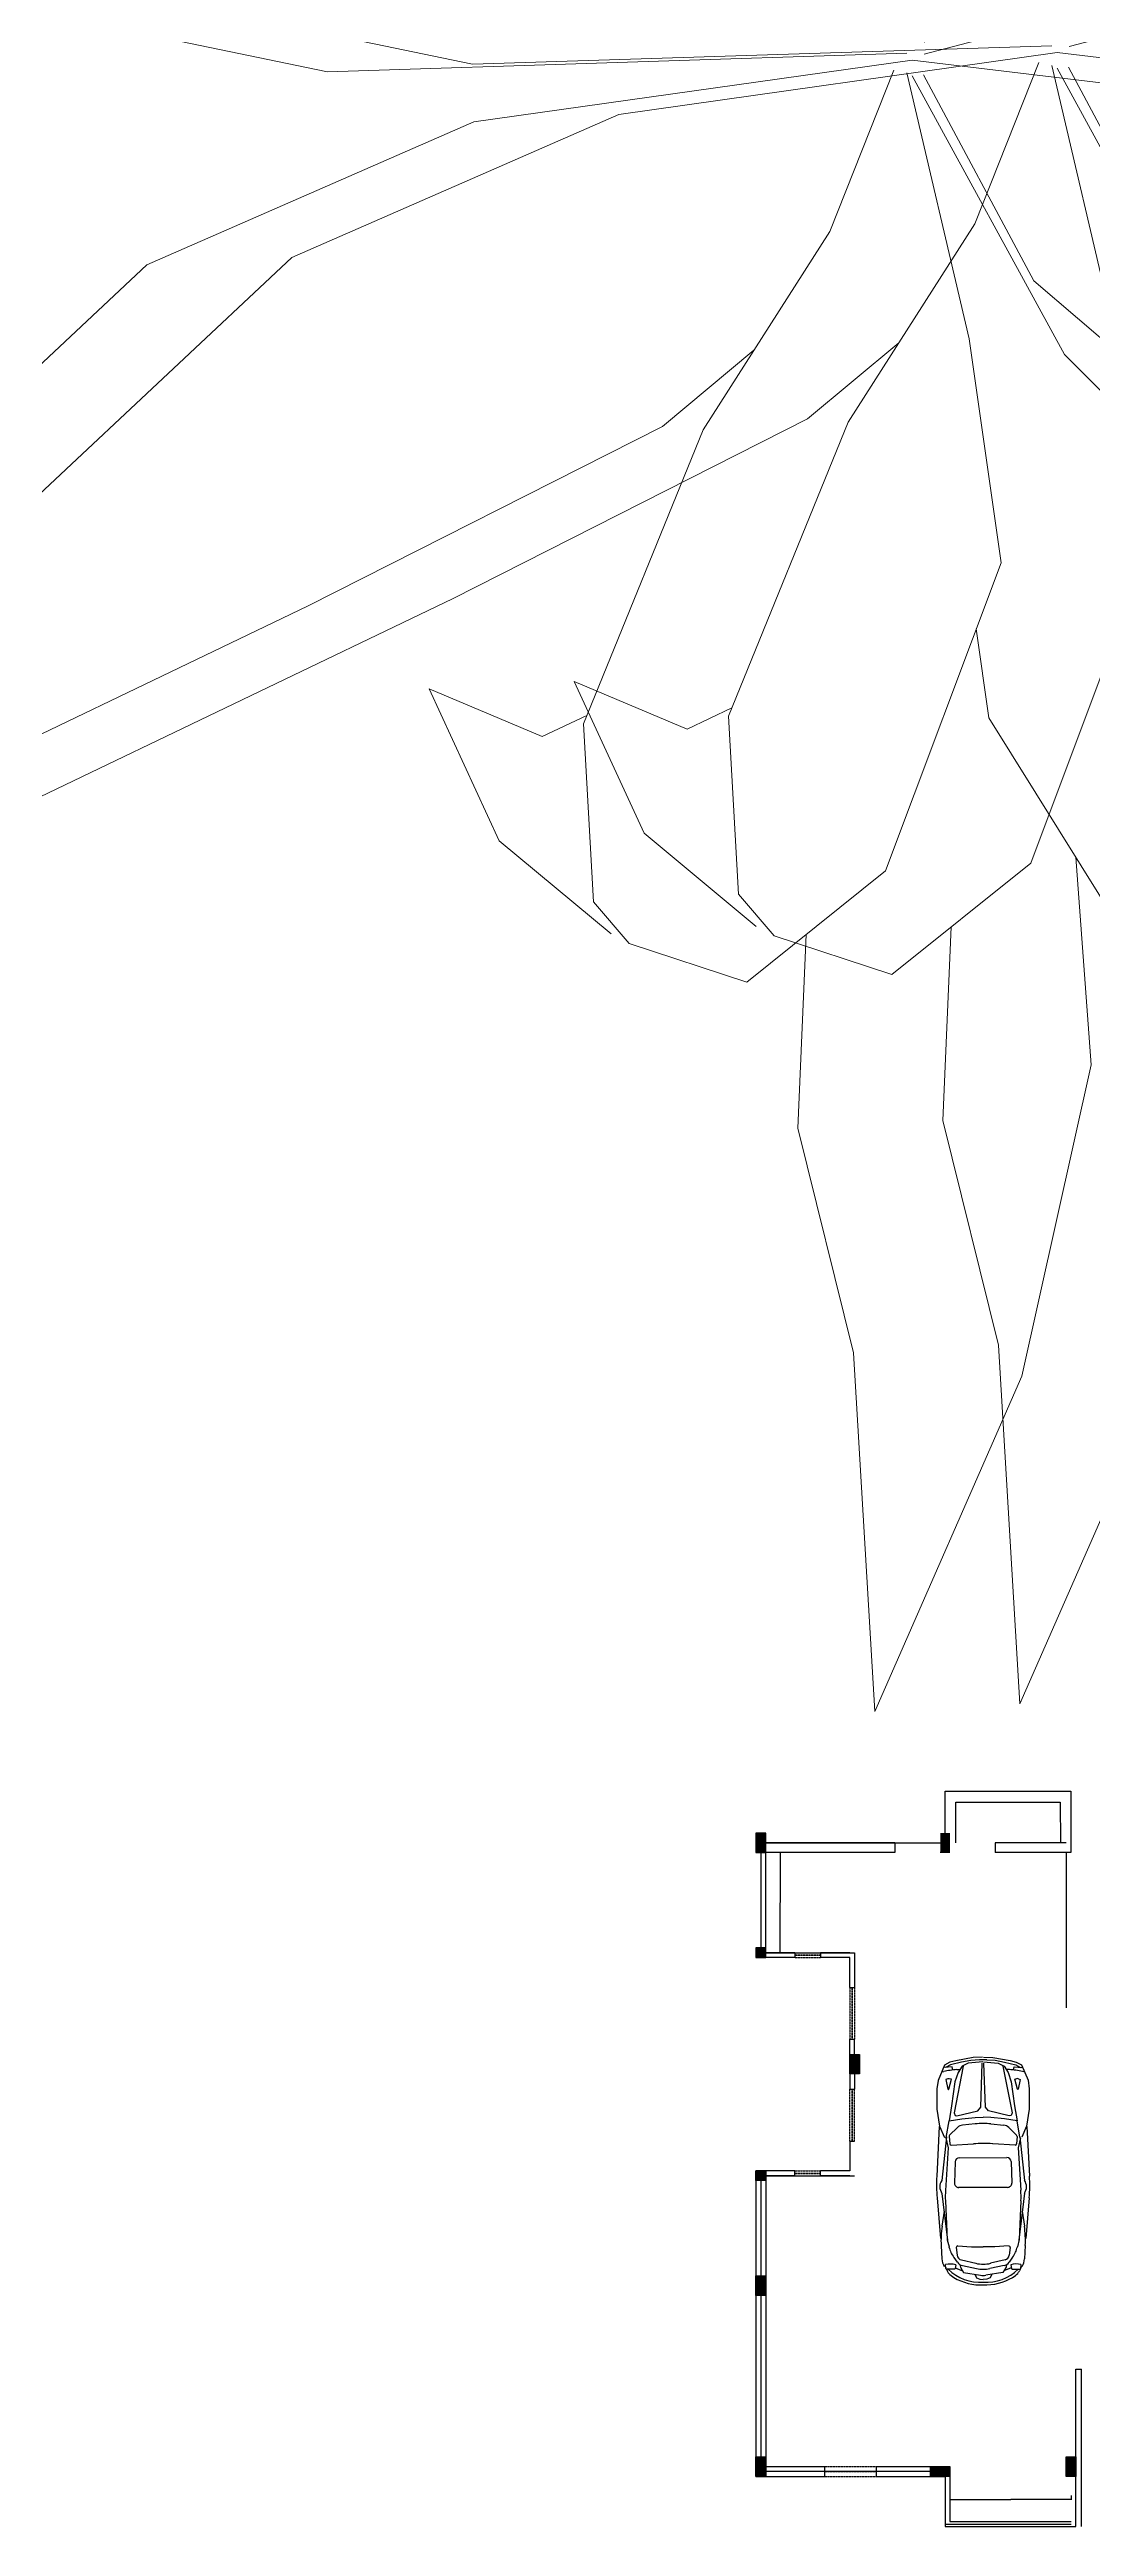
# Model space of a CAD drawing. Header units: metres. Extents: x -2370498 to 1228044, y -644254 to 236701.
# Drawn here: x -77258 to -76290, y 19180 to 21479 of the extents above; entities that cross this region are included whole.
import ezdxf

# ---------------------------------------------------------------- set-up
doc = ezdxf.new("R2010")
doc.units = ezdxf.units.M
doc.header["$MEASUREMENT"] = 0
doc.linetypes.add('HIDDEN2', pattern=[0.1875, 0.125, -0.0625])
for name, color, linetype in [('Beam', 6, 'Continuous'), ('cad-block.com', 7, 'Continuous'), ('column', 156, 'Continuous'), ('dim', 192, 'Continuous'), ('Door', 3, 'Continuous'), ('window', 5, 'HIDDEN2')]:
    doc.layers.add(name, color=color, linetype=linetype)
doc.layers.add('fl', color=7, linetype='Continuous', lineweight=9, true_color=0xa3d166)
doc.layers.add('Wall', color=7, linetype='Continuous', lineweight=30)
doc.styles.get("Standard").update_dxf_attribs({"font": 'arial.ttf'})
doc.dimstyles.get("Standard").update_dxf_attribs({"dimtxt": 0.18, "dimasz": 0.18, "dimexe": 0.18, "dimexo": 0.0625, "dimgap": 0.09, "dimtad": 0, "dimtih": 1, "dimtoh": 1, "dimdec": 1, "dimzin": 0, "dimdsep": 46, "dimlunit": 4, "dimtxsty": 'Standard', "dimcen": 0.09, "dimadec": 0, "dimazin": 0, "dimtfac": 1, "dimtdec": 1, "dimtofl": 0, "dimtmove": 0, "dimatfit": 3, "dimfxl": 1, "dimtolj": 1, "dimtzin": 0, "dimarcsym": 0})

# ---------------------------------------------------------------- blocks, each defined once
blk = doc.blocks.new('*D80')
at = {"layer": 'Defpoints', "color": 0, "transparency": 16777216}
for p in [(-76577.9, 19805.9), (-76579.7, 19712.9), (-76577.9, 19712.9)]:
    blk.add_point(p, dxfattribs=at)
at = {"layer": 'dim', "color": 0, "lineweight": -2, "transparency": 16777216}
for p, q in [((-76578, 19805.9), (-76579.8, 19805.9)), ((-76579.7, 19805.7), (-76579.7, 19759.6)), ((-76579.7, 19713.1), (-76579.7, 19759.2)), ((-76578, 19712.9), (-76579.8, 19712.9))]:
    blk.add_line(p, q, dxfattribs=at)
at = {"layer": 'dim', "color": 0, "transparency": 16777216}
for points in [[(-76579.7, 19805.7), (-76579.6, 19805.7), (-76579.7, 19805.9)], [(-76579.7, 19713.1), (-76579.6, 19713.1), (-76579.7, 19712.9)]]:
    blk.add_solid(points, dxfattribs=at)
at = {"layer": 'dim', "color": 0, "transparency": 16777216, "insert": (-76579.7, 19759.4), "char_height": 0.18, "attachment_point": 5}
blk.add_mtext('\\A1;7\'-9"', dxfattribs=at)
blk = doc.blocks.new('*D81')
at = {"layer": 'Defpoints', "color": 0, "transparency": 16777216}
for p in [(-76422.2, 19209.1), (-76309.7, 19209.1), (-76309.7, 19205.3)]:
    blk.add_point(p, dxfattribs=at)
at = {"layer": 'dim', "color": 0, "lineweight": -2, "transparency": 16777216}
for p, q in [((-76422.2, 19209.1), (-76422.2, 19205.2)), ((-76422, 19205.3), (-76366.3, 19205.3)), ((-76309.8, 19205.3), (-76365.5, 19205.3)), ((-76309.7, 19209.1), (-76309.7, 19205.2))]:
    blk.add_line(p, q, dxfattribs=at)
at = {"layer": 'dim', "color": 0, "transparency": 16777216}
for points in [[(-76422, 19205.4), (-76422, 19205.3), (-76422.2, 19205.3)], [(-76309.8, 19205.4), (-76309.8, 19205.3), (-76309.7, 19205.3)]]:
    blk.add_solid(points, dxfattribs=at)
at = {"layer": 'dim', "color": 0, "transparency": 16777216, "insert": (-76365.9, 19205.3), "char_height": 0.18, "attachment_point": 5}
blk.add_mtext('\\A1;9\'-4{\\H1x;\\S1/2;}"', dxfattribs=at)
blk = doc.blocks.new('A$C7FB7262A')
for p, q in [((79, 1072), (119, 1249)), ((119, 1249), (163, 1324)), ((153, 1223), (163, 1346)), ((201, 1212), (153, 1223)), ((232, 1380), (226, 1354)), ((346, 1234), (338, 1266)), ((340, 1291), (351, 1320)), ((502, 1276), (346, 1234)), ((351, 1320), (502, 1288)), ((1264, 1316), (1002, 1272)), ((1091, 1427), (1877, 1468)), ((1109, 1139), (1232, 1264)), ((1249, 1270), (1366, 1262)), ((1258, 1313), (1946, 1388)), ((1274, 1324), (1431, 1288)), ((1386, 1239), (1366, 886)), ((1431, 1288), (2099, 1330)), ((1648, 1176), (1987, 1187)), ((2148, 1387), (2888, 1299)), ((2219, 1463), (2861, 1411)), ((2265, 1332), (2879, 1306)), ((2431, 1351), (2665, 1386)), ((2879, 1306), (2993, 1276)), ((2974, 1400), (3182, 1389)), ((3158, 1199), (3236, 1145)), ((3333, 1329), (3272, 1333)), ((3275, 1171), (3334, 1181)), ((3297, 1338), (3325, 1327)), ((3325, 1180), (3373, 1062)), ((3343, 1191), (3343, 1318)), ((3346, 1318), (3372, 1307)), ((42, 791), (49, 926)), ((49, 926), (79, 1072)), ((195, 1149), (192, 1106)), ((1053, 857), (1072, 1060)), ((1586, 359), (1585, 1111)), ((2054, 1122), (2055, 349)), ((2978, 1138), (2990, 920)), ((2990, 920), (2990, 738)), ((3003, 1161), (3125, 1147)), ((3200, 1081), (3252, 854)), ((3273, 1105), (3315, 1097)), ((3288, 1065), (3335, 842)), ((3315, 1097), (3396, 1048)), ((3396, 1048), (3440, 779)), ((3426, 870), (3482, 846)), ((3482, 846), (3503, 793)), ((3503, 793), (3506, 737)), ((42, 676), (50, 541)), ((50, 541), (80, 395)), ((80, 395), (120, 219)), ((1053, 611), (1073, 409)), ((1387, 231), (1367, 584)), ((2979, 334), (2991, 553)), ((2991, 553), (2990, 735)), ((3200, 393), (3253, 619)), ((3289, 408), (3335, 631)), ((3315, 376), (3396, 425)), ((3326, 293), (3374, 412)), ((3396, 425), (3440, 695)), ((3426, 604), (3482, 628)), ((3482, 628), (3503, 681)), ((3503, 681), (3506, 737)), ((120, 219), (164, 143)), ((202, 255), (154, 245)), ((154, 245), (164, 121)), ((196, 319), (193, 361)), ((233, 87), (227, 114)), ((347, 234), (339, 201)), ((341, 177), (352, 148)), ((503, 192), (347, 234)), ((352, 148), (503, 180)), ((1265, 153), (1003, 197)), ((1092, 42), (1878, 3)), ((1110, 330), (1233, 205)), ((1250, 199), (1367, 208)), ((1259, 156), (1947, 83)), ((1275, 146), (1432, 182)), ((1432, 182), (2101, 141)), ((1649, 294), (1988, 284)), ((2149, 84), (2889, 174)), ((2220, 8), (2863, 61)), ((2266, 139), (2880, 167)), ((2432, 120), (2667, 86)), ((2880, 167), (2994, 197)), ((2975, 73), (3183, 84)), ((3003, 312), (3126, 326)), ((3159, 274), (3236, 328)), ((3334, 145), (3273, 141)), ((3274, 368), (3315, 376)), ((3276, 303), (3335, 293)), ((3298, 135), (3326, 146)), ((3344, 282), (3344, 156)), ((3347, 156), (3373, 166))]:
    blk.add_line(p, q)
for points in [[(0, 742), (5, 889), (54, 1162), (79, 1256), (123, 1343), (365, 1444), (499, 1463), (820, 1463), (1086, 1422), (1264, 1346)], [(71, 739), (95, 971), (140, 1065), (239, 1128), (389, 1178), (768, 1232), (1002, 1272), (970, 1070), (953, 859), (946, 734)], [(143, 1047), (878, 1192), (919, 1177), (926, 1147), (846, 820), (788, 772), (92, 747)], [(0, 725), (5, 578), (55, 305), (80, 211), (124, 125), (367, 24), (500, 5), (821, 6), (1088, 47), (1265, 123)], [(71, 728), (95, 497), (141, 402), (239, 339), (390, 290), (769, 237), (1003, 197), (970, 399), (954, 610), (946, 734)], [(144, 420), (879, 277), (920, 292), (927, 322), (847, 649), (788, 697), (92, 721)]]:
    blk.add_lwpolyline(points)
for centre, radius, start, end in [((1491, 1060), 1299, 166.9166, 176.0811), ((381, 1276), 43.3, 159.9787, 192.5384), ((500, 1282), 6.5, 284.96, 78.1125), ((1248, 1249), 21.7, 85.7151, 135.3046), ((1365, 1240), 21.7, 356.7256, 85.7151), ((1650, 1111), 65, 91.8201, 179.9989), ((2010, -1127), 2598, 85.3952, 92.9452), ((2046, 1243), 176, 54.6492, 124.7769), ((1989, 1122), 65, 359.9245, 91.8201), ((2198, -226), 1559, 87.5491, 93.6237), ((2892, -157), 1559, 86.9998, 98.3676), ((2861, 773), 520, 55.07, 75.2551), ((3170, 1147), 242, 57.3299, 87.1824), ((3573, 1258), 310, 166.0961, 196.3535), ((3332, 1318), 10.8, 0, 86.3304), ((3332, 1191), 10.8, 279.6077, 0), ((2831, 784), 722, 356.2451, 44.5195), ((3321, 1187), 130, 46.3836, 67.2014), ((3155, 1013), 371, 30.4577, 46.3836), ((2731, 764), 863, 358.0694, 30.4577), ((1080, 735), 1039, 176.8942, 183.2188), ((2346, 736), 1299, 174.6214, 185.4916), ((1201, 1048), 130, 135.3046, 174.6214), ((3960, 737), 2598, 176.7256, 183.3874), ((3000, 1140), 21.7, 83.376, 183.115), ((3115, 1061), 86.6, 13.1226, 83.376), ((3161, 1038), 130, 11.7694, 55.07), ((2746, 736), 520, 346.9903, 13.1226), ((2826, 736), 520, 348.3436, 11.7694), ((1202, 421), 130, 185.4916, 224.8083), ((3116, 412), 86.6, 276.737, 346.9903), ((3162, 435), 130, 305.0429, 348.3436), ((2831, 688), 722, 315.5935, 3.8679), ((3184, 737), 260, 350.7246, 9.3883), ((2732, 709), 863, 329.6553, 2.0435), ((1492, 410), 1299, 184.0319, 193.1964), ((382, 192), 43.3, 167.5746, 200.1342), ((502, 186), 6.5, 282.0005, 75.153), ((1249, 220), 21.7, 224.8083, 274.3979), ((1366, 229), 21.7, 274.3979, 3.3874), ((1651, 359), 65, 180.1141, 268.2929), ((2006, 2598), 2598, 267.1678, 274.7177), ((2047, 228), 176, 235.336, 305.4638), ((1990, 349), 65, 268.2929, 0.1885), ((2196, 1697), 1559, 266.4893, 272.5638), ((2890, 1629), 1559, 261.7454, 273.1132), ((3001, 333), 21.7, 176.9979, 276.737), ((2861, 699), 520, 284.8579, 305.0429), ((3171, 326), 242, 272.9306, 302.783), ((3574, 216), 310, 163.7595, 194.0169), ((3333, 156), 10.8, 273.7825, 0.113), ((3333, 282), 10.8, 0.113, 80.5053), ((3322, 286), 130, 292.9116, 313.7293), ((3155, 460), 371, 313.7293, 329.6553)]:
    blk.add_arc(centre, radius, start, end)
blk = doc.blocks.new('FLOR 2')
for points in [[(214.40429, 128.29823), (214.39065, 128.36875), (214.39534, 128.42646), (214.42919, 128.50179), (214.43024, 128.53332), (214.44143, 128.54177), (214.45899, 128.536), (214.48661, 128.53049), (214.465, 128.49514), (214.45618, 128.41967), (214.44731, 128.35587), (214.44047, 128.33781)], [(214.40297, 128.29867), (214.37523, 128.38852), (214.32615, 128.47126), (214.27665, 128.52709), (214.29442, 128.43525), (214.34091, 128.36179), (214.39134, 128.31417), (214.40115, 128.29809)], [(214.52248, 128.39052), (214.50226, 128.40278), (214.4753, 128.4055), (214.48857, 128.39069), (214.48766, 128.38271)], [(214.40598, 128.29973), (214.45008, 128.30421), (214.48613, 128.31112), (214.52726, 128.34506), (214.53702, 128.37224), (214.52488, 128.38825), (214.51661, 128.39151), (214.48877, 128.38368), (214.44997, 128.3498), (214.42626, 128.31988), (214.40485, 128.30155)], [(214.53524, 128.31515), (214.56789, 128.32378), (214.61199, 128.35081), (214.65571, 128.39107), (214.59953, 128.37544), (214.56213, 128.37214), (214.53285, 128.36062)], [(214.40669, 128.29906), (214.45748, 128.2904), (214.48237, 128.27827), (214.49298, 128.27507), (214.53883, 128.2659), (214.57962, 128.27061), (214.66894, 128.29545), (214.58571, 128.30352), (214.50923, 128.32115), (214.49495, 128.3184)], [(214.40429, 128.29823), (214.43653, 128.23164), (214.48032, 128.18468), (214.55385, 128.14709), (214.5744, 128.12314), (214.58842, 128.12355), (214.5985, 128.13905), (214.6166, 128.16063), (214.57763, 128.17468), (214.52353, 128.22804), (214.47669, 128.27226), (214.4446, 128.29119), (214.40716, 128.29727)], [(214.40401, 128.29607), (214.40885, 128.23168), (214.40374, 128.16372), (214.39023, 128.10369), (214.37686, 128.07992), (214.36171, 128.0783), (214.35931, 128.08057), (214.33968, 128.07181), (214.3471, 128.09892), (214.35894, 128.13551), (214.3637, 128.17423), (214.36239, 128.22096), (214.38635, 128.27047), (214.39333, 128.285), (214.40216, 128.2954)]]:
    blk.add_lwpolyline(points)

msp = doc.modelspace()

# ---------------------------------------------------------------- hatches: boundary and pattern name
at = {"layer": 'column'}
h = msp.add_hatch(color=256, dxfattribs=at)
h.dxf.hatch_style = 1
h.paths.add_polyline_path([(-76593.15216, 19805.89413), (-76602.15216, 19805.89413), (-76602.15216, 19823.89413), (-76593.15216, 19823.89413)])
h = msp.add_hatch(color=256, dxfattribs=at)
h.dxf.hatch_style = 1
h.paths.add_polyline_path([(-76422.15216, 19805.89413), (-76431.15216, 19805.89413), (-76431.15216, 19823.89413), (-76422.15216, 19823.89413)])
h = msp.add_hatch(color=256, dxfattribs=at)
h.dxf.hatch_style = 1
h.paths.add_polyline_path([(-76593.15216, 19708.39413), (-76602.15216, 19708.39413), (-76602.15216, 19717.39413), (-76593.15216, 19717.39413)])
h = msp.add_hatch(color=256, dxfattribs=at)
h.dxf.hatch_style = 1
h.paths.add_polyline_path([(-76515.15216, 19600.39413), (-76506.15216, 19600.39413), (-76506.15216, 19618.39413), (-76515.15216, 19618.39413)])
h = msp.add_hatch(color=256, dxfattribs=at)
h.dxf.hatch_style = 1
h.paths.add_polyline_path([(-76593.15216, 19510.39413), (-76602.15216, 19510.39413), (-76602.15216, 19501.39413), (-76593.15216, 19501.39413)])
h = msp.add_hatch(color=256, dxfattribs=at)
h.dxf.hatch_style = 1
h.paths.add_polyline_path([(-76593.15216, 19412.89413), (-76602.15216, 19412.89413), (-76602.15216, 19394.89413), (-76593.15216, 19394.89413)])
h = msp.add_hatch(color=256, dxfattribs=at)
h.dxf.hatch_style = 1
h.paths.add_polyline_path([(-76593.15216, 19244.89413), (-76602.15216, 19244.89413), (-76602.15216, 19226.89413), (-76593.15216, 19226.89413)])
h = msp.add_hatch(color=256, dxfattribs=at)
h.dxf.hatch_style = 1
h.paths.add_polyline_path([(-76305.15216, 19244.89413), (-76314.15216, 19244.89413), (-76314.15216, 19226.89413), (-76305.15216, 19226.89413)])
h = msp.add_hatch(color=256, dxfattribs=at)
h.dxf.hatch_style = 1
h.paths.add_polyline_path([(-76440.15216, 19235.89413), (-76440.15216, 19226.89413), (-76422.15216, 19226.89413), (-76422.15216, 19235.89413)])

# ---------------------------------------------------------------- linework, layer by layer
for p, q in [((-76426.65216, 19814.89413), (-76426.65216, 19862.78656)), ((-76426.65216, 19862.78656), (-76309.85363, 19862.78656)), ((-76416.65216, 19814.89413), (-76416.65216, 19852.78656)), ((-76416.65216, 19852.78656), (-76319.81165, 19852.78656)), ((-76319.81165, 19852.78656), (-76319.65207, 19814.85206))]:
    msp.add_line(p, q)
at = {"layer": 'Beam'}
for p, q in [((-76597.65216, 19814.89413), (-76597.65216, 19712.89413)), ((-76597.65216, 19814.89413), (-76426.65216, 19814.89413)), ((-76597.65216, 19712.89413), (-76510.65216, 19712.89413)), ((-76597.65216, 19505.89413), (-76597.65216, 19403.89413)), ((-76597.65216, 19505.89413), (-76510.65216, 19505.89413)), ((-76597.65216, 19403.89413), (-76597.65216, 19231.39413)), ((-76426.65216, 19231.39413), (-76597.65216, 19231.39413)), ((-76426.65216, 19182.47809), (-76309.65216, 19182.47809))]:
    msp.add_line(p, q, dxfattribs=at)
at = {"layer": 'column'}
for points in [[(-76602.15216, 19805.89413), (-76593.15216, 19805.89413), (-76593.15216, 19823.89413), (-76602.15216, 19823.89413)], [(-76602.15216, 19708.39413), (-76593.15216, 19708.39413), (-76593.15216, 19717.39413), (-76602.15216, 19717.39413)], [(-76506.15216, 19600.39413), (-76515.15216, 19600.39413), (-76515.15216, 19618.39413), (-76506.15216, 19618.39413)], [(-76602.15216, 19510.39413), (-76593.15216, 19510.39413), (-76593.15216, 19501.39413), (-76602.15216, 19501.39413)], [(-76602.15216, 19412.89413), (-76593.15216, 19412.89413), (-76593.15216, 19394.89413), (-76602.15216, 19394.89413)], [(-76602.15216, 19244.89413), (-76593.15216, 19244.89413), (-76593.15216, 19226.89413), (-76602.15216, 19226.89413)], [(-76314.15216, 19244.89413), (-76305.15216, 19244.89413), (-76305.15216, 19226.89413), (-76314.15216, 19226.89413)], [(-76440.15216, 19226.89413), (-76440.15216, 19235.89413), (-76422.15216, 19235.89413), (-76422.15216, 19226.89413)]]:
    msp.add_lwpolyline(points, close=True, dxfattribs=at)
at = {"layer": 'Door'}
for p, q in [((-76309.85363, 19862.78656), (-76309.85363, 19805.89413)), ((-76309.85363, 19805.89413), (-76314.15216, 19805.89413)), ((-76510.65216, 19712.89413), (-76510.65216, 19680.64413)), ((-76305.15216, 19326.39574), (-76300.15216, 19326.39574)), ((-76300.15216, 19321.39574), (-76300.15216, 19326.39574)), ((-76300.15216, 19321.39574), (-76300.15216, 19321.39574))]:
    msp.add_line(p, q, dxfattribs=at)
at = {"layer": 'Wall'}
for p, q in [((-76473.15216, 19814.89413), (-76593.15216, 19814.89413)), ((-76510.65216, 19805.89413), (-76593.15216, 19805.89413)), ((-76593.15216, 19712.89413), (-76593.15216, 19805.89413)), ((-76510.65216, 19805.89413), (-76515.15216, 19805.89413)), ((-76473.15216, 19805.89413), (-76510.65216, 19805.89413)), ((-76473.15216, 19814.89413), (-76473.15216, 19805.89413)), ((-76422.15216, 19805.89413), (-76431.15216, 19805.89413)), ((-76422.15216, 19805.89413), (-76431.15216, 19805.89413)), ((-76380.15216, 19814.89413), (-76380.15216, 19805.89413)), ((-76314.15216, 19814.89413), (-76380.15216, 19814.89413)), ((-76314.15216, 19805.89413), (-76380.15216, 19805.89413)), ((-76314.15216, 19805.89413), (-76314.15216, 19661.89413)), ((-76566.15216, 19708.39413), (-76602.15216, 19708.39413)), ((-76566.15216, 19712.89413), (-76593.15216, 19712.89413)), ((-76566.15216, 19712.89413), (-76566.15216, 19708.39413)), ((-76515.15216, 19712.89413), (-76542.15216, 19712.89413)), ((-76542.15216, 19712.89413), (-76542.15216, 19708.39413)), ((-76515.15216, 19708.39413), (-76542.15216, 19708.39413)), ((-76515.15216, 19680.64413), (-76515.15216, 19708.39413)), ((-76515.15216, 19680.64413), (-76510.65216, 19680.64413)), ((-76515.15216, 19604.89413), (-76515.15216, 19632.64413)), ((-76515.15216, 19632.64413), (-76510.65216, 19632.64413)), ((-76515.15216, 19613.89413), (-76515.15216, 19586.14413)), ((-76510.65216, 19613.89413), (-76510.65216, 19632.64413)), ((-76510.65216, 19604.89413), (-76510.65216, 19586.14413)), ((-76515.15216, 19586.14413), (-76510.65216, 19586.14413)), ((-76515.15216, 19538.14413), (-76515.15216, 19510.39413)), ((-76515.15216, 19538.14413), (-76510.65216, 19538.14413)), ((-76566.15216, 19510.39413), (-76602.15216, 19510.39413)), ((-76602.15216, 19510.39413), (-76602.15216, 19226.89413)), ((-76566.15216, 19505.89413), (-76593.15216, 19505.89413)), ((-76593.15216, 19505.89413), (-76593.15216, 19412.89413)), ((-76566.15216, 19505.89413), (-76566.15216, 19510.39413)), ((-76515.15216, 19510.39413), (-76542.15216, 19510.39413)), ((-76542.15216, 19505.89413), (-76542.15216, 19510.39413)), ((-76515.15216, 19505.89413), (-76542.15216, 19505.89413)), ((-76593.15216, 19403.89413), (-76593.15216, 19235.89413)), ((-76305.15216, 19180.39413), (-76305.15216, 19326.39574)), ((-76300.15216, 19180.39413), (-76300.15216, 19321.39574)), ((-76602.15216, 19226.89413), (-76538.40216, 19226.89413)), ((-76593.15216, 19235.89413), (-76538.40216, 19235.89413)), ((-76538.40216, 19226.89413), (-76538.40216, 19235.89413)), ((-76490.40216, 19235.89413), (-76422.15216, 19235.89413)), ((-76490.40216, 19226.89413), (-76490.40216, 19235.89413)), ((-76490.40216, 19226.89413), (-76426.65216, 19226.89413)), ((-76426.65216, 19226.89413), (-76426.65216, 19180.39413)), ((-76422.15216, 19226.89413), (-76422.15216, 19235.89413)), ((-76422.15216, 19226.89413), (-76422.15216, 19184.89413)), ((-76426.65216, 19180.39413), (-76305.15216, 19180.39413)), ((-76422.15216, 19184.89413), (-76309.65216, 19184.89413))]:
    msp.add_line(p, q, dxfattribs=at)
at = {"layer": 'window'}
for p, q in [((-76566.15216, 19712.89413), (-76542.15216, 19712.89413)), ((-76566.15216, 19708.39413), (-76542.15216, 19708.39413)), ((-76515.15216, 19680.64413), (-76515.15216, 19632.64413)), ((-76510.65216, 19680.64413), (-76510.65216, 19632.64413)), ((-76515.15216, 19538.14413), (-76515.15216, 19586.14413)), ((-76510.65216, 19538.14413), (-76510.65216, 19586.14413)), ((-76566.15216, 19510.39413), (-76542.15216, 19510.39413)), ((-76566.15216, 19505.89413), (-76542.15216, 19505.89413)), ((-76538.40216, 19235.89413), (-76490.40216, 19235.89413)), ((-76538.40216, 19226.89413), (-76490.40216, 19226.89413))]:
    msp.add_line(p, q, dxfattribs=at)
at = {"layer": 'window', "lineweight": 40}
for p, q in [((-76566.15216, 19710.64413), (-76542.15216, 19710.64413)), ((-76512.90216, 19632.64413), (-76512.90216, 19680.64413)), ((-76512.90216, 19586.14413), (-76512.90216, 19538.14413)), ((-76566.15216, 19508.14413), (-76542.15216, 19508.14413)), ((-76538.40216, 19231.39413), (-76490.40216, 19231.39413))]:
    msp.add_line(p, q, dxfattribs=at)

# ---------------------------------------------------------------- block references
at = {"layer": 'cad-block.com', "xscale": 0.05881336895883623, "yscale": 0.05881336895883623, "zscale": 0.05881336895883623, "rotation": 270}
msp.add_blockref('A$C7FB7262A', (-76434.57279, 19615.93949), dxfattribs=at)
at = {"layer": 'fl', "color": 65, "true_color": 0x7da45b, "xscale": -5720.642261019352, "yscale": 5720.642261019556, "zscale": 5720.642261019418, "rotation": 108.9780678550718}
for p in [(218855.26451, 1420021.03702), (218720.65374, 1420013.98151)]:
    msp.add_blockref('FLOR 2', p, dxfattribs=at)

# ---------------------------------------------------------------- dimensions: what is measured, and where the dimension line sits
at = {"layer": 'dim'}
dim = msp.add_linear_dim(base=(-76579.65216, 19712.89413), p1=(-76577.89926, 19805.89413), p2=(-76577.89926, 19712.89413), angle=90, dimstyle='Standard', dxfattribs=at)
dim.commit()
dim.dimension.update_dxf_attribs({"geometry": '*D80', "text_midpoint": (-76579.65216, 19759.39413)})
dim = msp.add_linear_dim(base=(-76309.65216, 19205.34913), p1=(-76422.15216, 19209.11575), p2=(-76309.65216, 19209.11575), dimstyle='Standard', dxfattribs=at)
dim.commit()
dim.dimension.update_dxf_attribs({"geometry": '*D81', "text_midpoint": (-76365.90216, 19205.34913)})

doc.saveas('drawing.dxf')
